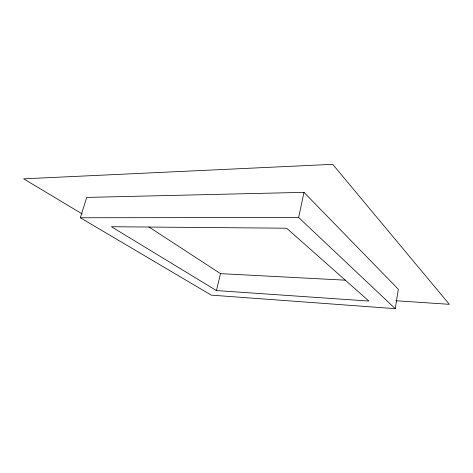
<?xml version="1.0" encoding="UTF-8"?>
<svg xmlns="http://www.w3.org/2000/svg" width="473" height="473" viewBox="0 0 473 473"><rect width="100%" height="100%" fill="white"/><g stroke="black" fill="none" stroke-linecap="round" stroke-linejoin="round"><path stroke-width="0.71" d="M395.257 308.668L398.337 289.287L303.968 192.345L86.701 197.418L80.333 217.757L211.283 295.14L395.257 308.668L298.658 217.515L80.333 217.757M298.658 217.515L303.968 192.345M216.427 290.57L111.403 226.727L286.62 228.211L368.899 301.059L216.427 290.57L220.513 273.642L148.906 226.987M220.513 273.642L345.722 280.199M395.818 300.733L449.35 304.322L332.726 164.332L23.65 178.835L82.302 213.991"/></g></svg>
